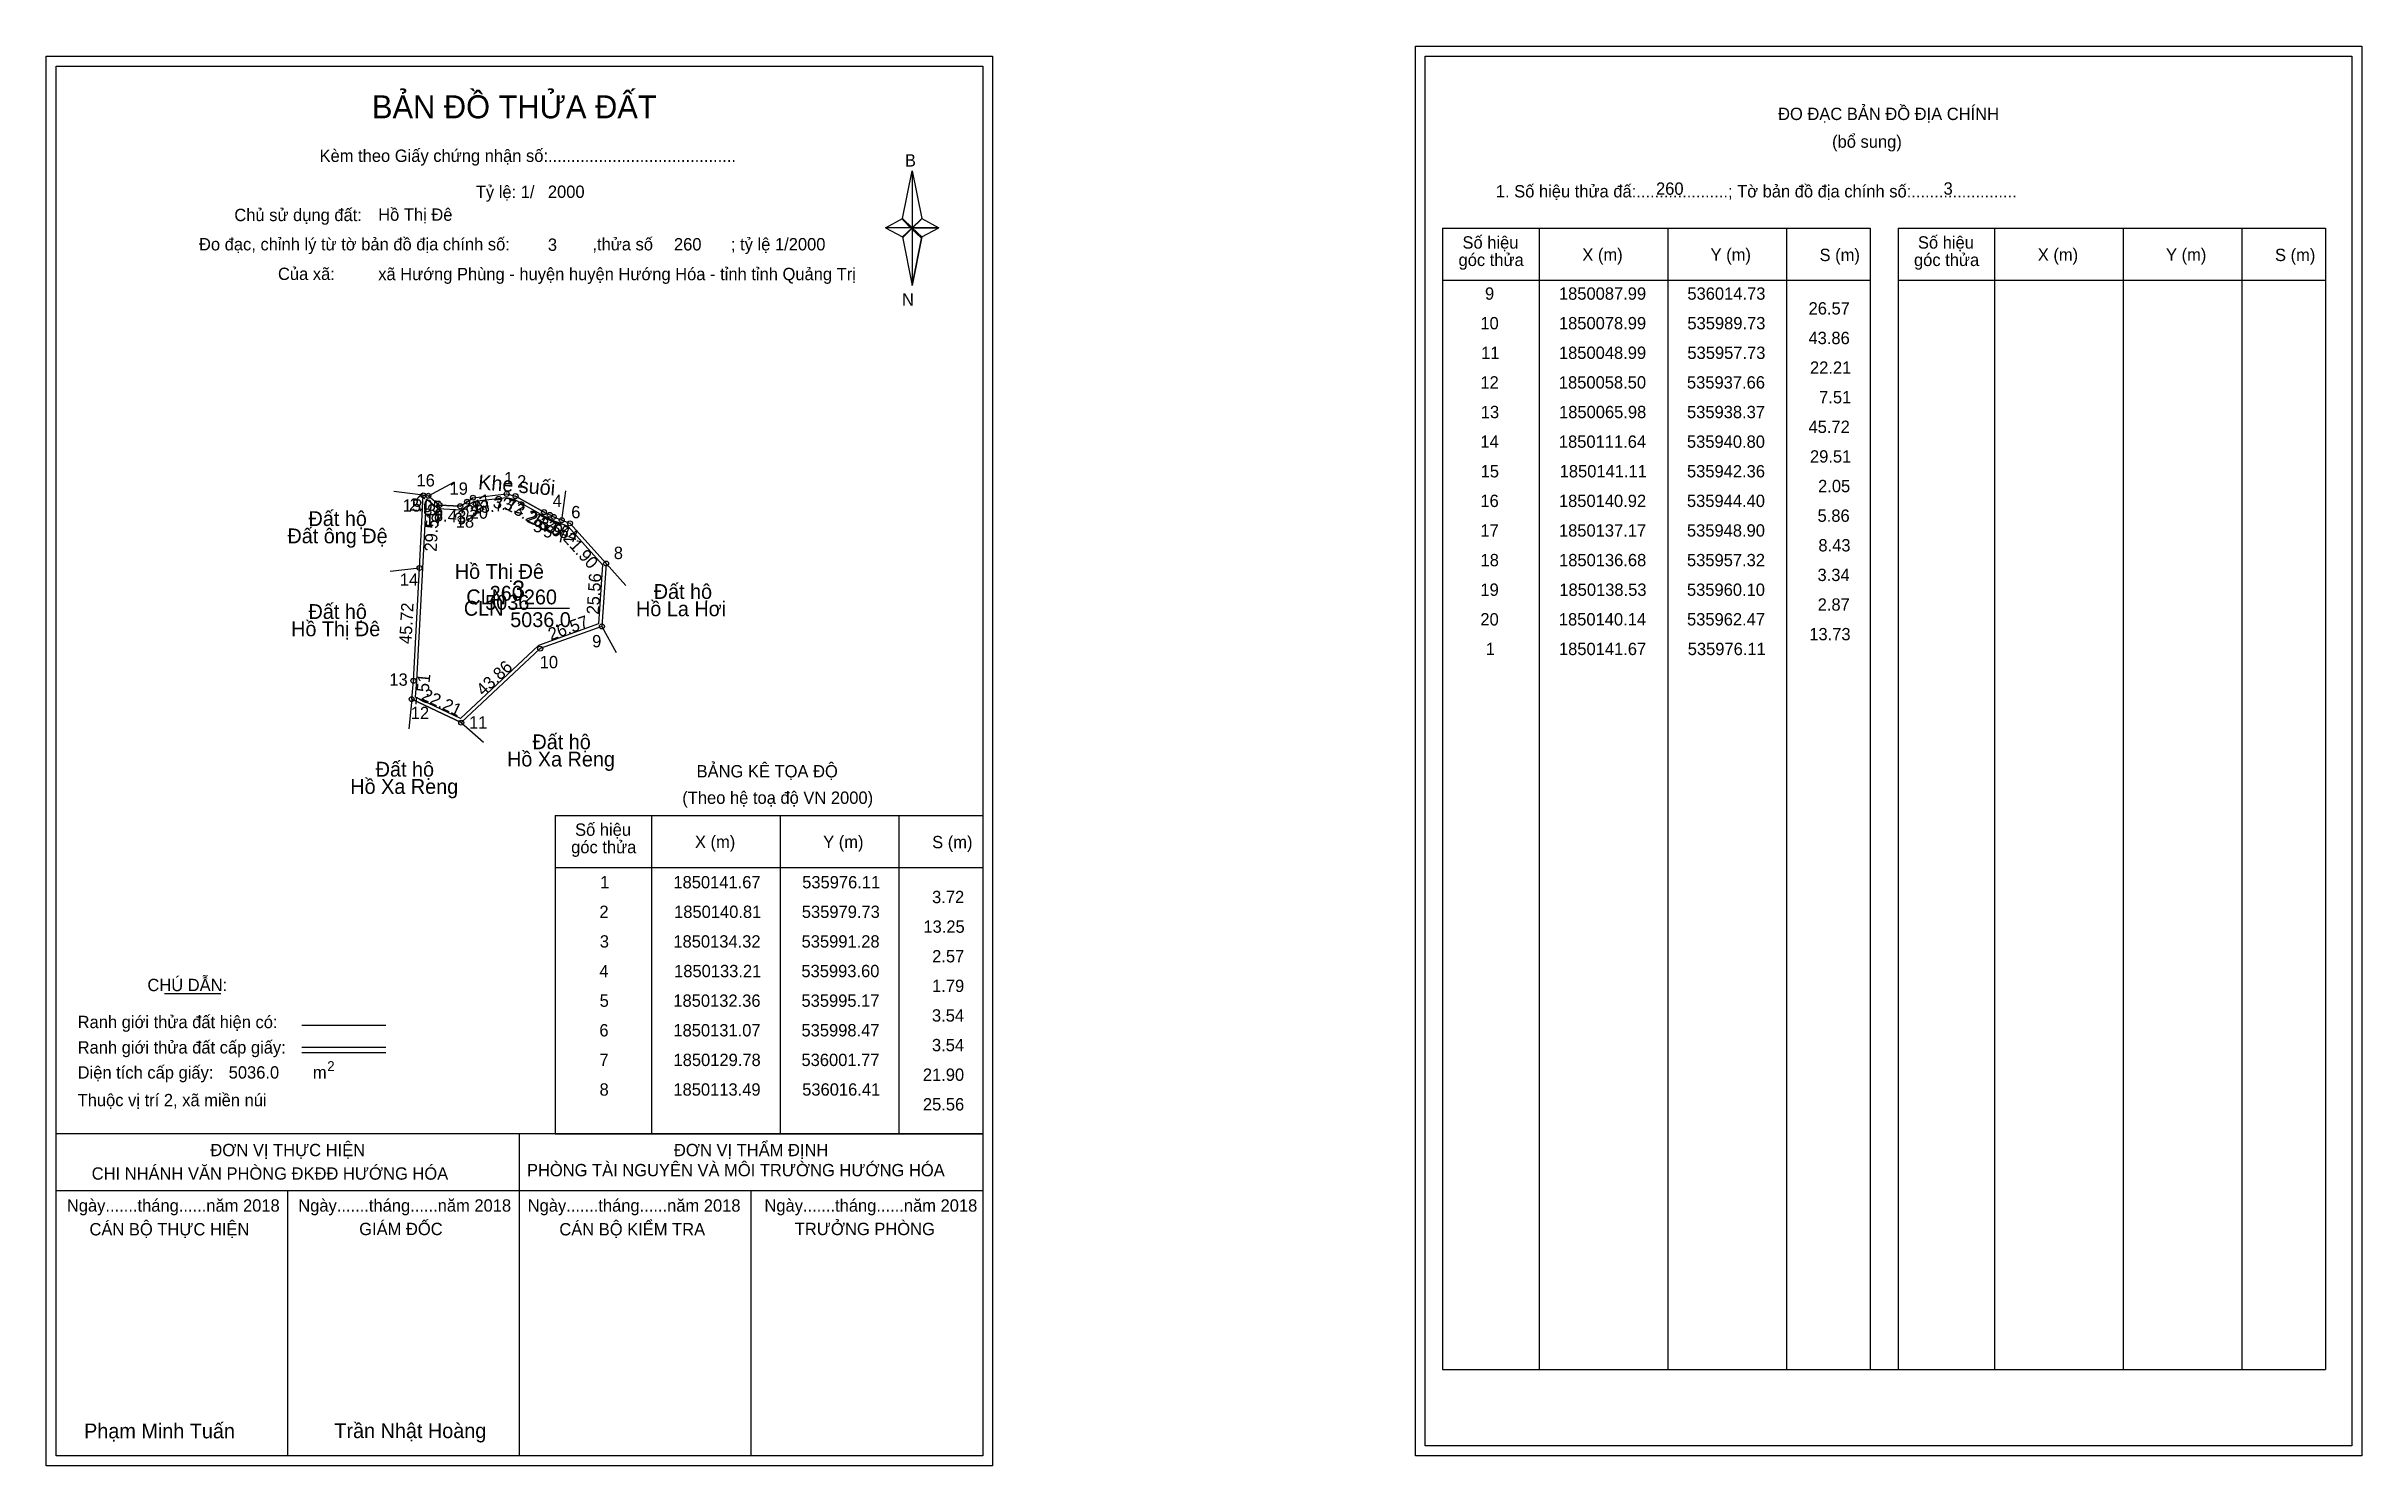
# Model space of a CAD drawing. Extents: x 535790 to 536728, y 1849748 to 1850323.
import ezdxf

# ---------------------------------------------------------------- set-up
doc = ezdxf.new("R2010")
doc.units = 0
for name, color, linetype in [('Level 1', 7, 'Continuous'), ('Level 10', 7, 'Continuous'), ('Level 11', 7, 'Continuous'), ('Level 13', 7, 'Continuous'), ('Level 2', 7, 'Continuous'), ('Level 22', 7, 'Continuous'), ('Level 27', 7, 'Continuous'), ('Level 3', 7, 'Continuous'), ('Level 36', 7, 'Continuous'), ('Level 4', 7, 'Continuous'), ('Level 49', 7, 'Continuous'), ('Level 5', 7, 'Continuous'), ('Level 53', 7, 'Continuous'), ('Level 55', 7, 'Continuous'), ('Level 6', 7, 'Continuous'), ('Level 63', 7, 'Continuous'), ('Level 7', 7, 'Continuous'), ('Level 9', 7, 'Continuous')]:
    doc.layers.add(name, color=color, linetype=linetype)

msp = doc.modelspace()

# ---------------------------------------------------------------- linework, layer by layer
at = {"layer": 'Level 1'}
for p, q in [((535793.63, 1850315.06), (535793.63, 1850315.06)), ((536348.27, 1850319.06), (536348.27, 1850319.06)), ((536136.47, 1850253.29), (536140.41, 1850272.57)), ((536140.41, 1850272.57), (536140.41, 1850249.52)), ((536140.41, 1850272.57), (536144.34, 1850253.29)), ((536129.58, 1850249.52), (536136.47, 1850253.29)), ((536136.47, 1850253.29), (536140.41, 1850249.52)), ((536140.11, 1850249.09), (536136.47, 1850252.85)), ((536140.41, 1850249.52), (536136.47, 1850245.84)), ((536140.11, 1850249.09), (536136.47, 1850245.4)), ((536136.47, 1850245.4), (536140.11, 1850249.09)), ((536144.05, 1850252.85), (536140.11, 1850249.09)), ((536140.11, 1850249.09), (536144.05, 1850252.85)), ((536144.05, 1850245.4), (536140.11, 1850249.09)), ((536144.34, 1850253.29), (536140.41, 1850249.52)), ((536140.41, 1850249.52), (536140.41, 1850226.12)), ((536140.41, 1850249.52), (536151.23, 1850249.52)), ((536140.41, 1850249.52), (536144.34, 1850245.84)), ((536144.34, 1850245.84), (536151.23, 1850249.52)), ((536355.34, 1850249.35), (536528.54, 1850249.35)), ((536394.52, 1849786.82), (536394.52, 1850249.35)), ((536446.66, 1849786.82), (536446.66, 1850249.35)), ((536494.61, 1850249.35), (536494.61, 1849786.82)), ((536528.54, 1850249.35), (536528.54, 1849786.82)), ((536539.85, 1850249.35), (536713.06, 1850249.35)), ((536579.03, 1849786.82), (536579.03, 1850249.35)), ((536631.18, 1849786.82), (536631.18, 1850249.35)), ((536679.12, 1850249.35), (536679.12, 1849786.82)), ((536713.06, 1850249.35), (536713.06, 1849786.82)), ((536136.47, 1850245.84), (536140.41, 1850226.12)), ((536144.34, 1850245.84), (536140.41, 1850226.12)), ((536355.34, 1850228.29), (536528.54, 1850228.29)), ((536539.85, 1850228.29), (536713.06, 1850228.29)), ((535995.82, 1850011.4), (536169.02, 1850011.4)), ((536035, 1849882.35), (536035, 1850011.4)), ((536087.14, 1849882.35), (536087.14, 1850011.4)), ((536135.08, 1850011.4), (536135.08, 1849882.35)), ((535995.82, 1849990.35), (536169.02, 1849990.35)), ((535837.46, 1849939.19), (535860.27, 1849939.19)), ((535893.19, 1849926.38), (535927.22, 1849926.38)), ((535893.19, 1849917.48), (535927.22, 1849917.48)), ((535893.19, 1849915.29), (535927.22, 1849915.29)), ((536007.28, 1849882.35), (535793.62, 1849882.35)), ((536169.02, 1849882.35), (535959.34, 1849882.35)), ((535981.32, 1849751.91), (535981.32, 1849882.35)), ((535995.82, 1849882.35), (536169.02, 1849882.35)), ((536169.02, 1849859.25), (535793.62, 1849859.25)), ((535887.47, 1849751.91), (535887.47, 1849859.25)), ((536075.17, 1849751.91), (536075.17, 1849859.25)), ((536355.34, 1849786.82), (536713.06, 1849786.82)), ((536169.02, 1849751.91), (536169.02, 1849751.91)), ((536723.67, 1849755.91), (536723.67, 1849755.91))]:
    msp.add_line(p, q, dxfattribs=at)
for points in [[(536136.47, 1850253.29), (536140.41, 1850272.57), (536140.41, 1850249.52)], [(536129.58, 1850249.52), (536136.47, 1850245.84), (536140.41, 1850249.52)], [(536140.41, 1850249.52), (536144.34, 1850253.29), (536151.23, 1850249.52)], [(536140.41, 1850249.52), (536140.41, 1850226.12), (536144.34, 1850245.84)]]:
    msp.add_lwpolyline(points, close=True, dxfattribs=at)
at = {"layer": 'Level 10'}
for p, q in [((535957.32, 1850136.68), (535948.9, 1850137.17)), ((535991.28, 1850134.32), (535979.73, 1850140.81)), ((535937.66, 1850058.5), (535957.73, 1850048.99))]:
    msp.add_line(p, q, dxfattribs=at)
for points in [[(535940.8, 1850111.64), (535942.36, 1850141.11), (535944.4, 1850140.92), (535948.9, 1850137.17), (535957.32, 1850136.68), (535960.1, 1850138.53), (535962.47, 1850140.14), (535976.11, 1850141.67), (535979.73, 1850140.81), (535991.28, 1850134.32), (535993.6, 1850133.21), (535995.17, 1850132.36), (535998.47, 1850131.07), (536001.77, 1850129.78), (536016.41, 1850113.49), (536014.73, 1850087.99), (535989.73, 1850078.99), (535957.73, 1850048.99), (535937.66, 1850058.5), (535938.37, 1850065.98)], [(535942.2, 1850111.57), (535943.68, 1850139.58), (535943.84, 1850139.57), (535948.36, 1850135.8), (535957.71, 1850135.26), (535960.88, 1850137.37), (535962.97, 1850138.79), (535976.02, 1850140.25), (535979.22, 1850139.49), (535990.63, 1850133.08), (535992.96, 1850131.96), (535994.58, 1850131.09), (535997.96, 1850129.77), (536000.95, 1850128.6), (536014.97, 1850112.99), (536013.39, 1850089), (535988.98, 1850080.21), (535957.47, 1850050.66), (535939.15, 1850059.34), (535939.77, 1850065.88)]]:
    msp.add_lwpolyline(points, close=True, dxfattribs=at)
at = {"layer": 'Level 11'}
for centre in [(535942.36, 1850141.11), (535944.4, 1850140.92), (535948.9, 1850137.17), (535957.32, 1850136.68), (535960.1, 1850138.53), (535962.47, 1850140.14), (535976.11, 1850141.67), (535979.73, 1850140.81), (535991.28, 1850134.32), (535993.6, 1850133.21), (535995.17, 1850132.36), (535998.47, 1850131.07), (536001.77, 1850129.78), (535940.8, 1850111.64), (535940.8, 1850111.64), (536016.41, 1850113.49), (535989.73, 1850078.99), (536014.73, 1850087.99), (535938.37, 1850065.98), (535937.66, 1850058.5), (535957.73, 1850048.99)]:
    msp.add_circle(centre, 1, dxfattribs=at)
at = {"layer": 'Level 27'}
for p, q in [((535944.4, 1850140.92), (535955.02, 1850146.51)), ((535942.36, 1850141.11), (535930.46, 1850142.63)), ((535998.47, 1850131.07), (536000.12, 1850142.96)), ((535940.8, 1850111.64), (535928.89, 1850110.21)), ((536016.41, 1850113.49), (536024.43, 1850104.57)), ((536014.73, 1850087.99), (536020.48, 1850077.46)), ((535937.66, 1850058.5), (535936.52, 1850046.55)), ((535957.73, 1850048.99), (535966.8, 1850041.13))]:
    msp.add_line(p, q, dxfattribs=at)
at = {"layer": 'Level 3'}
for p, q in [((536355.34, 1850249.35), (536355.34, 1849786.82)), ((536539.85, 1850249.35), (536539.85, 1849786.82)), ((535995.82, 1850011.4), (535995.82, 1849882.35))]:
    msp.add_line(p, q, dxfattribs=at)
at = {"layer": 'Level 63'}
for points in [[(535789.62, 1850319.06), (536173.02, 1850319.06), (536173.02, 1849747.91), (535789.62, 1849747.91)], [(535793.62, 1850315.06), (536169.02, 1850315.06), (536169.02, 1849751.91), (535793.62, 1849751.91)], [(536344.28, 1850323.06), (536727.68, 1850323.06), (536727.68, 1849751.91), (536344.28, 1849751.91)], [(536348.28, 1850319.06), (536723.68, 1850319.06), (536723.68, 1849755.91), (536348.28, 1849755.91)]]:
    msp.add_lwpolyline(points, close=True, dxfattribs=at)
at = {"layer": 'Level 9'}
msp.add_line((535977.57, 1850095.33), (536001.65, 1850095.33), dxfattribs=at)

# ---------------------------------------------------------------- texts
at = {"layer": 'Level 1'}
for s, height, p in [('BẢN ĐỒ THỬA ĐẤT', 9.3313, (535921.56, 1850293.87)), ('ĐO ĐẠC BẢN ĐỒ ĐỊA CHÍNH', 5, (536491.23, 1850293.18)), ('(bổ sung)', 5, (536513.11, 1850281.94)), ('Kèm theo Giấy chứng nhận số:.........................................', 5, (535900.32, 1850276.21)), ('B', 5, (536137.49, 1850274.33)), ('1. Số hiệu thửa đấ:....................; Tờ bản đồ địa chính số:.......................', 5, (536376.89, 1850261.82)), ('Chủ sử dụng đất:', 5, (535865.8, 1850252.22)), ('Đo đạc, chỉnh lý từ tờ bản đồ địa chính số:                  ,thửa số                 ; tỷ lệ 1/2000', 5, (535851.49, 1850240.36)), ('góc thửa', 5, (536361.78, 1850234.02)), ('Số hiệu', 5, (536363.37, 1850241.08)), ('X (m)', 5, (536411.93, 1850236.13)), ('Y (m)', 5, (536463.89, 1850236.13)), ('S (m)', 5, (536508.04, 1850236.03)), ('góc thửa', 5, (536546.3, 1850234.02)), ('Số hiệu', 5, (536547.89, 1850241.08)), ('X (m)', 5, (536596.45, 1850236.13)), ('Y (m)', 5, (536648.4, 1850236.13)), ('S (m)', 5, (536692.56, 1850236.03)), ('Của xã:', 5, (535883.48, 1850228.36)), ('N', 5, (536136.29, 1850217.99)), ('BẢNG KÊ TỌA ĐỘ', 5, (536053.08, 1850026.81)), ('(Theo hệ toạ độ VN 2000)', 5, (536047.28, 1850016.09)), ('Số hiệu', 5, (536003.85, 1850003.14)), ('góc thửa', 5, (536002.26, 1849996.08)), ('X (m)', 5, (536052.41, 1849998.19)), ('Y (m)', 5, (536104.36, 1849998.19)), ('S (m)', 5, (536148.52, 1849998.09)), ('CHÚ DẪN:', 5, (535830.58, 1849940.2)), ('Ranh giới thửa đất hiện có:', 5, (535802.32, 1849925.2)), ('Ranh giới thửa đất cấp giấy:', 5, (535802.32, 1849914.92)), ('2', 4, (535903.43, 1849907.82)), ('Diện tích cấp giấy:', 5, (535802.32, 1849904.76)), ('m', 5, (535897.63, 1849904.8)), ('Thuộc vị trí 2, xã miền núi', 5, (535802.32, 1849893.56)), ('ĐƠN VỊ THỰC HIỆN', 5, (535856.09, 1849873.32)), ('ĐƠN VỊ THẨM ĐỊNH', 5, (536043.9, 1849873.32)), ('CHI NHÁNH VĂN PHÒNG ĐKĐĐ HƯỚNG HÓA', 5, (535808.01, 1849863.8)), ('PHÒNG TÀI NGUYÊN VÀ MÔI TRƯỜNG HƯỚNG HÓA', 5, (535984.35, 1849865.18)), ('Ngày.......tháng......năm 2018', 5, (535797.96, 1849850.85)), ('Ngày.......tháng......năm 2018', 5, (535891.7, 1849850.85)), ('Ngày.......tháng......năm 2018', 5, (535984.65, 1849850.85)), ('Ngày.......tháng......năm 2018', 5, (536080.57, 1849850.85)), ('CÁN BỘ THỰC HIỆN', 5, (535807.12, 1849841.22)), ('GIÁM ĐỐC', 5, (535916.39, 1849841.34)), ('CÁN BỘ KIỂM TRA', 5, (535997.47, 1849841.22)), ('TRƯỞNG PHÒNG', 5, (536092.85, 1849841.34)), ('Phạm Minh Tuấn', 6, (535804.94, 1849758.99)), ('Trần Nhật Hoàng', 6, (535906.33, 1849759.09))]:
    msp.add_text(s, height=height, dxfattribs=at).set_placement(p)
at = {"layer": 'Level 11'}
msp.add_text('Tỷ lệ: 1/', height=5, dxfattribs=at).set_placement((535963.64, 1850261.58))
at = {"layer": 'Level 13'}
for s, p in [('260', (535983.12, 1850096.93)), ('CLN', (535958.78, 1850092.33)), ('5036.0', (535977.58, 1850087.73))]:
    msp.add_text(s, height=6, dxfattribs=at).set_placement(p)
at = {"layer": 'Level 2'}
msp.add_text('Hồ Thị Đê', height=6, dxfattribs=at).set_placement((535955.13, 1850107.27))
at = {"layer": 'Level 22'}
msp.add_text('Khe suối', height=6, rotation=355.23636, dxfattribs=at).set_placement((535964.42, 1850143.58))
at = {"layer": 'Level 3'}
msp.add_text('CLN', height=6, dxfattribs=at).set_placement((535959.79, 1850096.98))
at = {"layer": 'Level 36'}
for s, p in [('Đất ông Đệ', (535887.32, 1850121.67)), ('Đất hộ', (535895.85, 1850128.67)), ('Hồ La Hơi', (536028.54, 1850092.14)), ('Đất hộ', (536035.72, 1850099.14)), ('Hồ Thị Đê', (535888.81, 1850084.01)), ('Đất hộ', (535895.85, 1850091.01)), ('Đất hộ', (535986.57, 1850038.23)), ('Đất hộ', (535923.07, 1850027.13)), ('Hồ Xa Reng', (535976.28, 1850031.23)), ('Hồ Xa Reng', (535912.78, 1850020.13))]:
    msp.add_text(s, height=6, dxfattribs=at).set_placement(p)
at = {"layer": 'Level 4'}
msp.add_text('260', height=6, dxfattribs=at).set_placement((535969.26, 1850098.42))
at = {"layer": 'Level 49'}
for s, rotation, p in [('2.05', 354.67898, (535936.57, 1850135.02)), ('5.86', 320.19443, (535937.57, 1850138.02)), ('3.34', 33.64248, (535957.09, 1850128.6)), ('2.87', 34.18924, (535959.78, 1850130.34)), ('13.73', 6.40012, (535962.07, 1850133.45)), ('3.72', 346.63604, (535970.26, 1850136.28)), ('13.25', 330.66816, (535975.24, 1850135.76)), ('29.51', 86.96987, (535947.76, 1850118.18)), ('8.43', 356.66944, (535946.58, 1850130.69)), ('2.57', 334.4313, (535983.91, 1850130.53)), ('1.79', 331.56883, (535985.7, 1850129.98)), ('3.54', 338.64902, (535988.52, 1850127.87)), ('3.54', 338.64902, (535991.82, 1850126.58)), ('21.90', 311.94638, (535998.71, 1850123.31)), ('25.56', 86.23067, (536013.44, 1850092.69)), ('45.72', 86.95362, (535937.55, 1850080.75)), ('26.57', 19.79888, (535994.02, 1850082.24)), ('43.86', 43.15239, (535966.68, 1850059.57)), ('7.51', 84.57774, (535944.02, 1850055.63)), ('22.21', 334.64646, (535941.28, 1850058.56))]:
    msp.add_text(s, height=5, rotation=rotation, dxfattribs=at).set_placement(p)
at = {"layer": 'Level 5'}
msp.add_text('5036', height=6, dxfattribs=at).set_placement((535967.45, 1850094.72))
at = {"layer": 'Level 53'}
for s, p in [('9', (536372.49, 1850220.37)), ('1850087.99', (536402.45, 1850220.37)), ('536014.73', (536454.49, 1850220.37)), ('10', (536370.62, 1850208.37)), ('1850078.99', (536402.45, 1850208.37)), ('535989.73', (536454.49, 1850208.37)), ('26.57', (536503.59, 1850214.37)), ('43.86', (536503.54, 1850202.37)), ('11', (536370.94, 1850196.37)), ('1850048.99', (536402.45, 1850196.37)), ('535957.73', (536454.49, 1850196.37)), ('22.21', (536504.16, 1850190.37)), ('12', (536370.64, 1850184.37)), ('1850058.50', (536402.42, 1850184.37)), ('535937.66', (536454.32, 1850184.37)), ('7.51', (536507.86, 1850178.37)), ('13', (536370.79, 1850172.37)), ('1850065.98', (536402.5, 1850172.37)), ('535938.37', (536454.34, 1850172.37)), ('14', (536370.61, 1850160.37)), ('1850111.64', (536402.42, 1850160.37)), ('535940.80', (536454.31, 1850160.37)), ('45.72', (536503.56, 1850166.37)), ('29.51', (536504.16, 1850154.37)), ('15', (536370.73, 1850148.37)), ('1850141.11', (536402.74, 1850148.37)), ('535942.36', (536454.32, 1850148.37)), ('2.05', (536507.44, 1850142.37)), ('16', (536370.63, 1850136.37)), ('1850140.92', (536402.45, 1850136.37)), ('535944.40', (536454.31, 1850136.37)), ('17', (536370.65, 1850124.37)), ('1850137.17', (536402.46, 1850124.37)), ('535948.90', (536454.31, 1850124.37)), ('5.86', (536507.23, 1850130.37)), ('8.43', (536507.57, 1850118.37)), ('18', (536370.69, 1850112.37)), ('1850136.68', (536402.5, 1850112.37)), ('535957.32', (536454.33, 1850112.37)), ('3.34', (536507.21, 1850106.37)), ('19', (536370.64, 1850100.37)), ('1850138.53', (536402.6, 1850100.37)), ('535960.10', (536454.31, 1850100.37)), ('2.87', (536507.28, 1850094.37)), ('20', (536370.62, 1850088.37)), ('1850140.14', (536402.42, 1850088.37)), ('535962.47', (536454.34, 1850088.37)), ('1', (536372.78, 1850076.37)), ('1850141.67', (536402.46, 1850076.37)), ('535976.11', (536454.63, 1850076.37)), ('13.73', (536503.87, 1850082.37)), ('1', (536014.01, 1849981.85)), ('1850141.67', (536043.68, 1849981.85)), ('535976.11', (536095.86, 1849981.85)), ('3.72', (536148.49, 1849975.85)), ('2', (536013.71, 1849969.85)), ('1850140.81', (536043.97, 1849969.85)), ('535979.73', (536095.71, 1849969.85)), ('13.25', (536144.97, 1849963.85)), ('3', (536013.87, 1849957.85)), ('1850134.32', (536043.67, 1849957.85)), ('535991.28', (536095.62, 1849957.85)), ('4', (536013.69, 1849945.85)), ('1850133.21', (536043.97, 1849945.85)), ('535993.60', (536095.54, 1849945.85)), ('2.57', (536148.51, 1849951.85)), ('1.79', (536148.49, 1849939.85)), ('5', (536013.8, 1849933.85)), ('1850132.36', (536043.66, 1849933.85)), ('535995.17', (536095.57, 1849933.85)), ('3.54', (536148.43, 1849927.85)), ('6', (536013.7, 1849921.85)), ('1850131.07', (536043.68, 1849921.85)), ('535998.47', (536095.57, 1849921.85)), ('3.54', (536148.43, 1849915.85)), ('7', (536013.72, 1849909.85)), ('1850129.78', (536043.73, 1849909.85)), ('536001.77', (536095.57, 1849909.85)), ('8', (536013.77, 1849897.85)), ('1850113.49', (536043.68, 1849897.85)), ('536016.41', (536095.86, 1849897.85)), ('21.90', (536144.75, 1849903.85)), ('25.56', (536144.77, 1849891.85))]:
    msp.add_text(s, height=5, dxfattribs=at).set_placement(p)
at = {"layer": 'Level 55'}
for s, height, p in [('15', 0.8, (535941.81, 1850141.11)), ('0', 0.22, (535942.28, 1850140.89)), ('0', 0.22, (535942.28, 1850140.89)), ('16', 0.8, (535943.83, 1850140.92)), ('0', 0.22, (535944.32, 1850140.7)), ('17', 0.8, (535948.34, 1850137.17)), ('0', 0.22, (535948.82, 1850136.95)), ('18', 0.8, (535956.76, 1850136.68)), ('0', 0.22, (535957.24, 1850136.46)), ('19', 0.8, (535959.53, 1850138.53)), ('0', 0.22, (535960.02, 1850138.31)), ('20', 0.8, (535961.9, 1850140.14)), ('0', 0.22, (535962.39, 1850139.92)), ('1', 0.8, (535975.89, 1850141.67)), ('0', 0.22, (535976.03, 1850141.45)), ('2', 0.8, (535979.46, 1850140.81)), ('0', 0.22, (535979.65, 1850140.59)), ('3', 0.8, (535991.03, 1850134.32)), ('0', 0.22, (535991.2, 1850134.1)), ('4', 0.8, (535993.32, 1850133.21)), ('0', 0.22, (535993.52, 1850132.99)), ('5', 0.8, (535994.91, 1850132.36)), ('0', 0.22, (535995.09, 1850132.14)), ('6', 0.8, (535998.2, 1850131.07)), ('0', 0.22, (535998.39, 1850130.85)), ('7', 0.8, (536001.5, 1850129.78)), ('14', 0.8, (535940.23, 1850111.64)), ('294', 0.22, (535940.56, 1850111.42)), ('294', 0.22, (535940.56, 1850111.42)), ('0', 0.22, (535940.72, 1850111.42)), ('0', 0.22, (535940.72, 1850111.42)), ('8', 0.8, (536016.15, 1850113.49)), ('0', 0.22, (536016.33, 1850113.27)), ('9', 0.8, (536014.46, 1850087.99)), ('261', 0.22, (536014.51, 1850087.77)), ('0', 0.22, (536014.65, 1850087.77)), ('10', 0.8, (535989.16, 1850078.99)), ('261', 0.22, (535989.51, 1850078.77)), ('13', 0.8, (535937.83, 1850065.98)), ('294', 0.22, (535938.13, 1850065.76)), ('294', 0.22, (535938.13, 1850065.76)), ('12', 0.8, (535937.09, 1850058.5)), ('294', 0.22, (535937.42, 1850058.28)), ('294', 0.22, (535937.42, 1850058.28)), ('0', 0.22, (535937.58, 1850058.28)), ('11', 0.8, (535957.21, 1850048.99)), ('261', 0.22, (535957.51, 1850048.77)), ('0', 0.22, (535957.65, 1850048.77))]:
    msp.add_text(s, height=height, dxfattribs=at).set_placement(p)
at = {"layer": 'Level 6'}
for s, p in [('260', (536441.79, 1850262.9)), ('3', (536558.28, 1850262.94)), ('2000', (535992.83, 1850261.62)), ('Hồ Thị Đê', (535924.07, 1850252.36)), ('3', (535992.83, 1850240.18)), ('260', (536043.91, 1850240.34)), ('xã Hướng Phùng - huyện huyện Hướng Hóa - tỉnh tỉnh Quảng Trị', (535924.1, 1850228.28)), ('5036.0', (535863.51, 1849904.77))]:
    msp.add_text(s, height=5, dxfattribs=at).set_placement(p)
at = {"layer": 'Level 7'}
msp.add_text('3', height=7, dxfattribs=at).set_placement((535978.36, 1850099.56))
at = {"layer": 'Level 9'}
for s, p in [('16', (535939.6, 1850144.7)), ('19', (535952.99, 1850141.34)), ('1', (535975.1, 1850145.56)), ('2', (535980.37, 1850144.27)), ('15', (535934, 1850134.51)), ('20', (535961.13, 1850131.64)), ('4', (535994.79, 1850136.41)), ('6', (536002.29, 1850131.81)), ('17', (535943.02, 1850128.72)), ('18', (535955.51, 1850128)), ('3', (535986.79, 1850126.14)), ('5', (535990.87, 1850124.05)), ('7', (535996.45, 1850122.02)), ('8', (536019.53, 1850115.27)), ('14', (535932.86, 1850104.47)), ('9', (536010.77, 1850079.51)), ('10', (535989.51, 1850071.03)), ('13', (535928.6, 1850063.95)), ('12', (535937.28, 1850050.43)), ('11', (535960.89, 1850046.61))]:
    msp.add_text(s, height=5, dxfattribs=at).set_placement(p)

doc.saveas('drawing.dxf')
